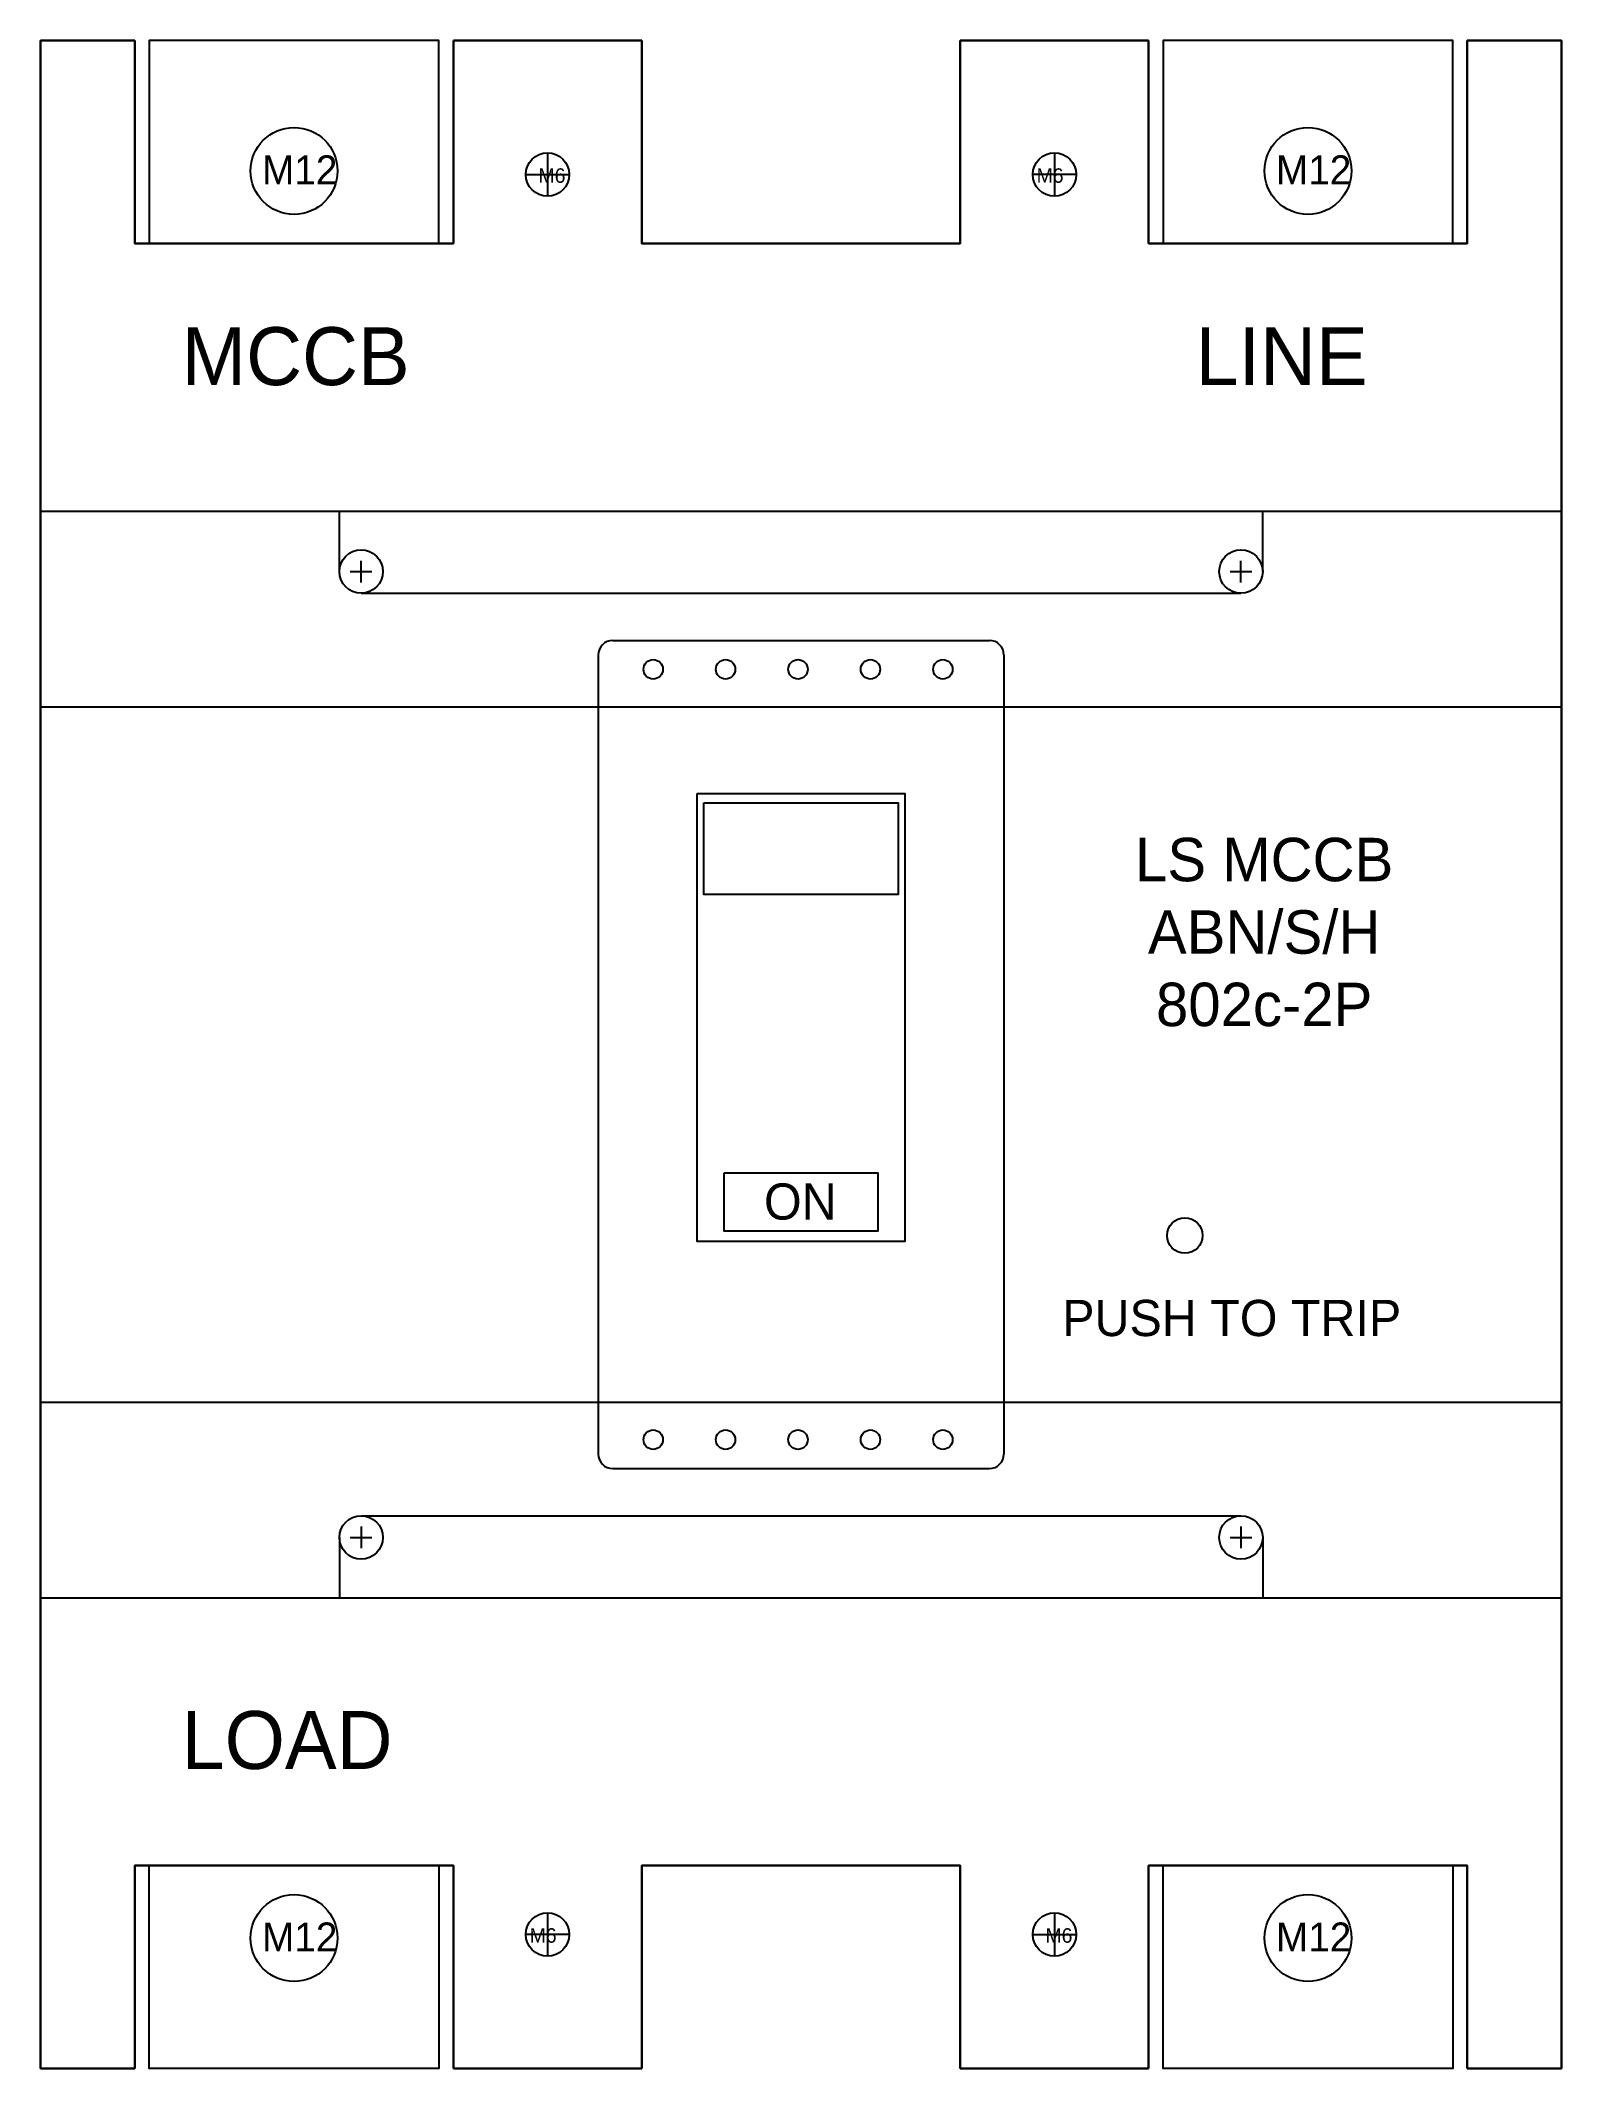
# Model space of a CAD drawing. Header units: millimetres. Extents: x 0 to 210, y 0 to 280.
import ezdxf

# ---------------------------------------------------------------- set-up
doc = ezdxf.new("R2010")
doc.units = ezdxf.units.MM

# ---------------------------------------------------------------- blocks, each defined once
blk = doc.blocks.new('1 LS 800 AF 2P')
at = {"color": 4}
for p, q in [((70.62, -15.5), (70.62, -21.5)), ((140.62, -15.5), (140.62, -21.5)), ((67.62, -18.5), (73.62, -18.5)), ((143.62, -18.5), (137.62, -18.5)), ((70.62, -258.5), (70.62, -264.5)), ((140.62, -258.5), (140.62, -264.5)), ((73.62, -261.5), (67.62, -261.5)), ((137.62, -261.5), (143.62, -261.5))]:
    blk.add_line(p, q, dxfattribs=at)
for p, q in [((0.62, -65), (210.62, -65)), ((41.88, -73.32), (41.88, -65)), ((169.37, -73.32), (169.37, -65)), ((44.88, -74.82), (44.88, -71.83)), ((166.37, -74.82), (166.37, -71.83)), ((43.38, -73.32), (46.38, -73.32)), ((164.87, -73.32), (167.87, -73.32)), ((44.88, -76.32), (166.37, -76.32)), ((79.62, -82.83), (131.63, -82.83)), ((77.62, -84.83), (77.62, -195.17)), ((133.63, -84.83), (133.63, -195.17)), ((0.62, -92), (210.62, -92)), ((0.62, -188), (210.62, -188)), ((79.62, -197.17), (131.63, -197.17)), ((44.88, -203.68), (166.37, -203.68)), ((41.88, -206.68), (41.88, -215)), ((43.38, -206.68), (46.38, -206.68)), ((44.88, -205.18), (44.88, -208.17)), ((164.87, -206.68), (167.87, -206.68)), ((166.37, -205.18), (166.37, -208.17)), ((169.37, -206.68), (169.37, -215)), ((0.62, -215), (210.62, -215))]:
    blk.add_line(p, q)
at = {"lineweight": 30}
for points in [[(13.62, 0), (0.62, 0), (0.62, -280), (13.62, -280)], [(13.62, 0), (13.62, -28), (57.62, -28), (57.62, 0)], [(83.62, 0), (57.62, 0)], [(83.62, 0), (83.62, -28), (127.62, -28), (127.62, 0)], [(153.62, 0), (127.62, 0)], [(153.62, 0), (153.62, -28), (197.62, -28), (197.62, 0)], [(197.62, -280), (210.62, -280), (210.62, 0), (197.62, 0)], [(13.62, -280), (13.62, -252), (57.62, -252), (57.62, -280)], [(83.62, -280), (83.62, -252), (127.62, -252), (127.62, -280)], [(153.62, -280), (153.62, -252), (197.62, -252), (197.62, -280)], [(57.62, -280), (83.62, -280)], [(127.62, -280), (153.62, -280)]]:
    blk.add_lwpolyline(points, dxfattribs=at)
for points in [[(91.29, -103.95), (119.96, -103.95), (119.96, -165.8), (91.29, -165.8)], [(92.22, -105.25), (119.03, -105.25), (119.03, -117.9), (92.22, -117.9)], [(95.02, -156.34), (116.23, -156.34), (116.23, -164.38), (95.02, -164.38)]]:
    blk.add_lwpolyline(points, close=True)
for centre, radius in [((35.62, -18), 6), ((175.62, -18), 6), ((44.88, -73.32), 3), ((166.37, -73.32), 3), ((85.21, -86.82), 1.34), ((95.21, -86.82), 1.34), ((105.21, -86.82), 1.34), ((115.21, -86.82), 1.34), ((125.21, -86.82), 1.34), ((158.62, -165), 2.45), ((85.21, -193.18), 1.34), ((95.21, -193.18), 1.34), ((105.21, -193.18), 1.34), ((115.21, -193.18), 1.34), ((125.21, -193.18), 1.34), ((44.88, -206.68), 3), ((166.37, -206.68), 3), ((35.62, -262), 6), ((175.62, -262), 6)]:
    blk.add_circle(centre, radius)
for centre, start, end in [((79.62, -84.83), 90, 180), ((131.63, -84.83), 0, 90), ((79.62, -195.17), 180, 270), ((131.63, -195.17), 270, 0)]:
    blk.add_arc(centre, 2, start, end)
at = {"attachment_point": 1}
for s, width, insert, char_height in [('M12', 4.1942, (31.2, -15.85), 4), ('M12', 4.1942, (171.2, -15.85), 4), ('MCCB', 31.3587, (20.09, -39.58), 8), ('LINE', 31.3587, (160.09, -39.58), 8), ('ON', 12.2384, (100.51, -157.8), 5), ('PUSH TO TRIP', 68.84, (141.69, -173.88), 5), ('LOAD', 31.3587, (20.09, -230.65), 8), ('M12', 4.1942, (31.2, -259.85), 4), ('M12', 4.1942, (171.2, -259.85), 4)]:
    blk.add_mtext_dynamic_manual_height_columns(s, width=width, gutter_width=1, heights=[0], dxfattribs=dict(at, insert=insert, char_height=char_height))
at = {"color": 4, "char_height": 2}
for insert, attachment_point in [((69.38, -17.64), 1), ((141.87, -17.64), 3), ((71.87, -260.64), 3), ((139.38, -260.64), 1)]:
    blk.add_mtext_dynamic_manual_height_columns('M6', width=4.1942, gutter_width=1, heights=[0], dxfattribs=dict(at, insert=insert, attachment_point=attachment_point))
blk = doc.blocks.new('LS 800AF 2P')
at = {"color": 1}
for points in [[(15, -28), (55, -28), (55, 0), (15, 0)], [(155, -28), (195, -28), (195, 0), (155, 0)], [(15, -252), (55, -252), (55, -280), (15, -280)]]:
    blk.add_lwpolyline(points, close=True, dxfattribs=at)
at = {"color": 8}
for points in [[(155, -28), (195, -28), (195, 0), (155, 0)], [(155, -252), (195, -252), (195, -280), (155, -280)]]:
    blk.add_lwpolyline(points, close=True, dxfattribs=at)
at = {"color": 1}
for centre in [(35, -18), (175, -18), (35, -262)]:
    blk.add_circle(centre, 6, dxfattribs=at)
at = {"color": 8}
for centre in [(175, -18), (175, -262)]:
    blk.add_circle(centre, 6, dxfattribs=at)
at = {"color": 4}
for centre in [(70, -18.5), (140, -18.5), (70, -261.5), (140, -261.5)]:
    blk.add_circle(centre, 3, dxfattribs=at)
blk.add_blockref('1 LS 800 AF 2P', (-0.62, 0))
at = {"insert": (150.11, -110.08), "char_height": 6, "attachment_point": 1}
blk.add_mtext_dynamic_manual_height_columns('\\pxqc;{\\C1;LS MCCB\\PABN/S/H\\P802c-2P}', width=37.6867, gutter_width=1, heights=[0], dxfattribs=at)

msp = doc.modelspace()

# ---------------------------------------------------------------- block references
msp.add_blockref('LS 800AF 2P', (0, 280))

doc.saveas('drawing.dxf')
